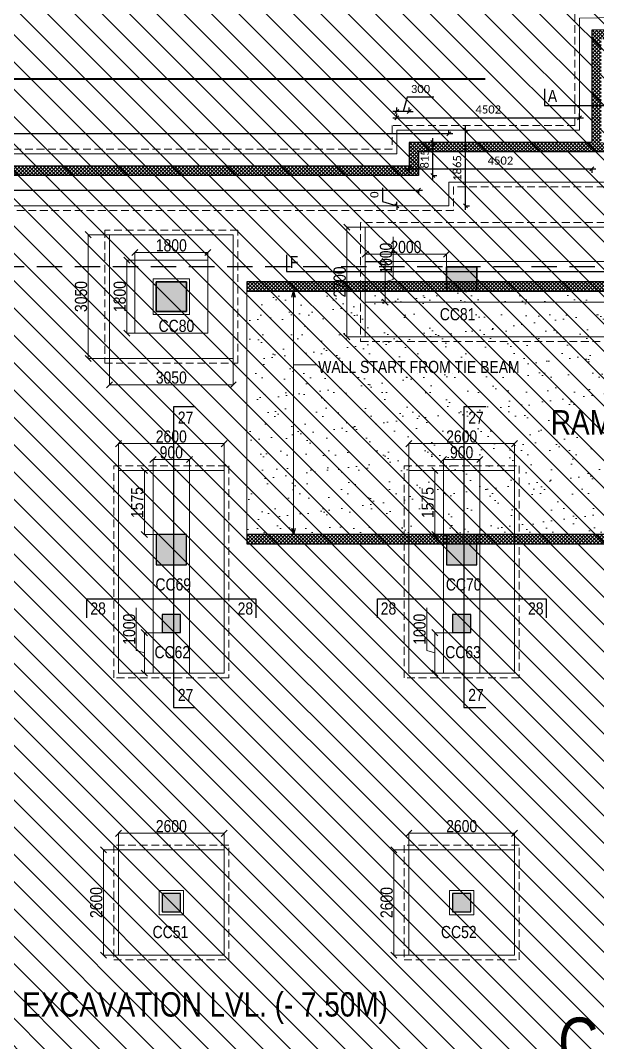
# Model space of a CAD drawing. Header units: millimetres. Extents: x 1112055 to 3390982, y -148532 to 766891.
# Drawn here: x 2776904 to 2791125, y 347639 to 372833 of the extents above; entities that cross this region are included whole.
import ezdxf

# ---------------------------------------------------------------- set-up
doc = ezdxf.new("R2010")
doc.units = ezdxf.units.MM
doc.header["$PDMODE"] = 35
doc.header["$PDSIZE"] = -25
doc.linetypes.add('DASHED2', pattern=[0.375, 0.25, -0.125])
doc.linetypes.add('Hidden', pattern=[9.525, 6.35, -3.175])
for name, color, linetype, lineweight in [('B COL. NO.', 3, 'Continuous', 20), ('B FINAL COLUMN', 1, 'Continuous', 30), ('B FOOTING', 49, 'Continuous', 20), ('B FOOTING DIM', 234, 'Continuous', 9), ('B HATCH', 250, 'Continuous', 0), ('B P.C.C', 251, 'Continuous', 0), ('EXCAVATION LINE', 236, 'Continuous', 30)]:
    doc.layers.add(name, color=color, linetype=linetype, lineweight=lineweight)
doc.layers.add('B Pedestal', color=7, linetype='Continuous', lineweight=9, true_color=0x5c8948)
doc.layers.add('B-COL HT', color=7, linetype='Continuous', lineweight=0, true_color=0x4e4f45)
doc.styles.add('ARIAL', font='arial.ttf')
doc.styles.add('Cali', font='calibri.ttf')
doc.styles.add('SWINC', font='swissc.ttf')
doc.dimstyles.new('1.100', dxfattribs={"dimtxt": 200, "dimasz": 100, "dimexe": 100, "dimexo": 100, "dimgap": 100, "dimtad": 1, "dimdec": 0, "dimzin": 0, "dimdsep": 46, "dimtxsty": 'Cali', "dimblk": 'OBLIQUE', "dimcen": 0, "dimdle": 100, "dimclrd": 256, "dimclre": 256, "dimclrt": 3, "dimadec": 0, "dimazin": 0, "dimtfac": 1, "dimtdec": 0, "dimtofl": 0, "dimtmove": 1, "dimatfit": 0, "dimfxl": 100, "dimfxlon": 1, "dimtolj": 1, "dimtzin": 0, "dimlwd": -1, "dimlwe": -1, "dimarcsym": 0})
doc.dimstyles.new('BHOOMI', dxfattribs={"dimtxt": 230, "dimasz": 150, "dimexe": 10, "dimexo": 0, "dimgap": 25, "dimtad": 1, "dimdec": 0, "dimzin": 0, "dimdsep": 46, "dimtxsty": 'SWINC', "dimblk": 'OBLIQUE', "dimcen": 0.09, "dimclrd": 250, "dimclre": 250, "dimclrt": 256, "dimaunit": 1, "dimadec": 3, "dimazin": 0, "dimtfac": 1, "dimtdec": 0, "dimtofl": 0, "dimtmove": 1, "dimatfit": 3, "dimfxl": 100, "dimtolj": 1, "dimtzin": 0, "dimlwd": 9, "dimlwe": 5, "dimarcsym": 0})
doc.dimstyles.new('DIM 1', dxfattribs={"dimscale": 0, "dimtxt": 230, "dimasz": 150, "dimexe": 0.18, "dimexo": 0.0625, "dimgap": 0.5, "dimtad": 1, "dimdec": 0, "dimzin": 0, "dimdsep": 46, "dimtxsty": 'ARIAL', "dimblk": 'OBLIQUE', "dimcen": 6, "dimse1": 1, "dimse2": 1, "dimclrd": 256, "dimclrt": 256, "dimadec": 0, "dimazin": 2, "dimtfac": 0.75, "dimtdec": 0, "dimtix": 1, "dimtofl": 0, "dimtmove": 1, "dimatfit": 3, "dimldrblk": 'OPEN30', "dimfxl": 0.18, "dimfrac": 1, "dimtolj": 1, "dimtzin": 0, "dimlwd": -1, "dimarcsym": 0})
pattern_1 = [(45, (931955.594, -149308.41), (-44.9012806, 44.9012806), []), (135, (931955.594, -149308.41), (-44.9012806, -44.9012806), [])]

# ---------------------------------------------------------------- blocks, each defined once
blk = doc.blocks.new('_Oblique')
at = {"color": 0, "linetype": 'ByBlock', "lineweight": -2}
blk.add_line((-0.5, -0.5), (0.5, 0.5), dxfattribs=at)
blk = doc.blocks.new('*D4205')
at = {"layer": 'B FOOTING DIM', "color": 250, "lineweight": 5, "ltscale": 0.5, "transparency": 16777216}
for p, q in [((2785402, 366887), (2785402, 367082)), ((2787402, 367072), (2785402, 367072)), ((2787402, 366762), (2787402, 367082))]:
    blk.add_line(p, q, dxfattribs=at)
at = {"layer": 'Defpoints', "color": 0, "transparency": 16777216}
for p in [(2785402, 367072), (2785402, 366887), (2787402, 366762)]:
    blk.add_point(p, dxfattribs=at)
at = {"layer": 'B FOOTING DIM', "color": 250, "lineweight": 5, "transparency": 16777216, "xscale": 150, "yscale": 150, "zscale": 150, "rotation": 180}
blk.add_blockref('_Oblique', (2785402, 367072), dxfattribs=at)
at = {"layer": 'B FOOTING DIM', "color": 250, "lineweight": 5, "transparency": 16777216, "xscale": 150, "yscale": 150, "zscale": 150}
blk.add_blockref('_Oblique', (2787402, 367072), dxfattribs=at)
at = {"layer": 'B FOOTING DIM', "transparency": 16777216, "insert": (2786402, 367247), "char_height": 300, "attachment_point": 5, "style": 'SWINC'}
blk.add_mtext('\\A1;2000', dxfattribs=at)
blk = doc.blocks.new('*D4206')
at = {"layer": 'B FOOTING DIM', "color": 250, "lineweight": 5, "ltscale": 0.5, "transparency": 16777216}
for p, q in [((2785402, 367737), (2784937, 367737)), ((2784947, 365037), (2784947, 367737)), ((2785402, 365037), (2784937, 365037))]:
    blk.add_line(p, q, dxfattribs=at)
at = {"layer": 'Defpoints', "color": 0, "transparency": 16777216}
for p in [(2784947, 367737), (2785402, 367737), (2785402, 365037)]:
    blk.add_point(p, dxfattribs=at)
at = {"layer": 'B FOOTING DIM', "color": 250, "lineweight": 5, "transparency": 16777216, "xscale": 150, "yscale": 150, "zscale": 150}
for p, rotation in [((2784947, 367737), 90), ((2784947, 365037), 270)]:
    blk.add_blockref('_Oblique', p, dxfattribs=dict(at, rotation=rotation))
at = {"layer": 'B FOOTING DIM', "transparency": 16777216, "insert": (2784772, 366387), "char_height": 300, "attachment_point": 5, "rotation": 90, "style": 'SWINC'}
blk.add_mtext('\\A1;2700', dxfattribs=at)
blk = doc.blocks.new('*D4207')
at = {"layer": 'B FOOTING DIM', "color": 250, "lineweight": 5, "ltscale": 0.5, "transparency": 16777216}
for p, q in [((2786088, 367497), (2786088, 366447)), ((2785402, 366887), (2785901, 366887)), ((2785891, 365887), (2785891, 366887)), ((2786088, 366447), (2785891, 366387)), ((2785402, 365887), (2785901, 365887))]:
    blk.add_line(p, q, dxfattribs=at)
at = {"layer": 'Defpoints', "color": 0, "transparency": 16777216}
for p in [(2785402, 366887), (2785891, 366887), (2785402, 365887)]:
    blk.add_point(p, dxfattribs=at)
at = {"layer": 'B FOOTING DIM', "color": 250, "lineweight": 5, "transparency": 16777216, "xscale": 150, "yscale": 150, "zscale": 150}
for p, rotation in [((2785891, 366887), 90), ((2785891, 365887), 270)]:
    blk.add_blockref('_Oblique', p, dxfattribs=dict(at, rotation=rotation))
at = {"layer": 'B FOOTING DIM', "transparency": 16777216, "insert": (2785913, 366972), "char_height": 300, "attachment_point": 5, "rotation": 90, "style": 'SWINC'}
blk.add_mtext('\\A1;1000', dxfattribs=at)
blk = doc.blocks.new('*D4587')
at = {"layer": 'B FOOTING DIM', "color": 250, "lineweight": 5, "ltscale": 0.5, "transparency": 16777216}
for p, q in [((2779096, 367552), (2778563, 367552)), ((2778573, 367552), (2778573, 364502)), ((2779096, 364502), (2778563, 364502))]:
    blk.add_line(p, q, dxfattribs=at)
at = {"layer": 'Defpoints', "color": 0, "transparency": 16777216}
for p in [(2779096, 367552), (2778573, 364502), (2779096, 364502)]:
    blk.add_point(p, dxfattribs=at)
at = {"layer": 'B FOOTING DIM', "color": 250, "lineweight": 5, "transparency": 16777216, "xscale": 150, "yscale": 150, "zscale": 150}
for p, rotation in [((2778573, 367552), 90), ((2778573, 364502), 270)]:
    blk.add_blockref('_Oblique', p, dxfattribs=dict(at, rotation=rotation))
at = {"layer": 'B FOOTING DIM', "transparency": 16777216, "insert": (2778398, 366027), "char_height": 300, "attachment_point": 5, "rotation": 90, "style": 'SWINC'}
blk.add_mtext('\\A1;3050', dxfattribs=at)
blk = doc.blocks.new('*D4588')
at = {"layer": 'B FOOTING DIM', "color": 250, "lineweight": 5, "ltscale": 0.5, "transparency": 16777216}
for p, q in [((2779096, 364502), (2779096, 363843)), ((2782146, 364502), (2782146, 363843)), ((2779096, 363853), (2782146, 363853))]:
    blk.add_line(p, q, dxfattribs=at)
at = {"layer": 'Defpoints', "color": 0, "transparency": 16777216}
for p in [(2779096, 364502), (2782146, 364502), (2782146, 363853)]:
    blk.add_point(p, dxfattribs=at)
at = {"layer": 'B FOOTING DIM', "color": 250, "lineweight": 5, "transparency": 16777216, "xscale": 150, "yscale": 150, "zscale": 150, "rotation": 180}
blk.add_blockref('_Oblique', (2779096, 363853), dxfattribs=at)
at = {"layer": 'B FOOTING DIM', "color": 250, "lineweight": 5, "transparency": 16777216, "xscale": 150, "yscale": 150, "zscale": 150}
blk.add_blockref('_Oblique', (2782146, 363853), dxfattribs=at)
at = {"layer": 'B FOOTING DIM', "transparency": 16777216, "insert": (2780621, 364028), "char_height": 300, "attachment_point": 5, "style": 'SWINC'}
blk.add_mtext('\\A1;3050', dxfattribs=at)
blk = doc.blocks.new('*D4589')
at = {"layer": 'B FOOTING DIM', "color": 250, "lineweight": 5, "ltscale": 0.5, "transparency": 16777216}
for p, q in [((2779721, 366927), (2779721, 367122)), ((2779721, 367112), (2781521, 367112)), ((2781521, 366927), (2781521, 367122))]:
    blk.add_line(p, q, dxfattribs=at)
at = {"layer": 'Defpoints', "color": 0, "transparency": 16777216}
for p in [(2781521, 367112), (2779721, 366927), (2781521, 366927)]:
    blk.add_point(p, dxfattribs=at)
at = {"layer": 'B FOOTING DIM', "color": 250, "lineweight": 5, "transparency": 16777216, "xscale": 150, "yscale": 150, "zscale": 150, "rotation": 180}
blk.add_blockref('_Oblique', (2779721, 367112), dxfattribs=at)
at = {"layer": 'B FOOTING DIM', "color": 250, "lineweight": 5, "transparency": 16777216, "xscale": 150, "yscale": 150, "zscale": 150}
blk.add_blockref('_Oblique', (2781521, 367112), dxfattribs=at)
at = {"layer": 'B FOOTING DIM', "transparency": 16777216, "insert": (2780621, 367287), "char_height": 300, "attachment_point": 5, "style": 'SWINC'}
blk.add_mtext('\\A1;1800', dxfattribs=at)
blk = doc.blocks.new('*D4590')
at = {"layer": 'B FOOTING DIM', "color": 250, "lineweight": 5, "ltscale": 0.5, "transparency": 16777216}
for p, q in [((2779721, 366927), (2779517, 366927)), ((2779527, 366927), (2779527, 365127)), ((2779721, 365127), (2779517, 365127))]:
    blk.add_line(p, q, dxfattribs=at)
at = {"layer": 'Defpoints', "color": 0, "transparency": 16777216}
for p in [(2779721, 366927), (2779527, 365127), (2779721, 365127)]:
    blk.add_point(p, dxfattribs=at)
at = {"layer": 'B FOOTING DIM', "color": 250, "lineweight": 5, "transparency": 16777216, "xscale": 150, "yscale": 150, "zscale": 150}
for p, rotation in [((2779527, 366927), 90), ((2779527, 365127), 270)]:
    blk.add_blockref('_Oblique', p, dxfattribs=dict(at, rotation=rotation))
at = {"layer": 'B FOOTING DIM', "transparency": 16777216, "insert": (2779352, 366027), "char_height": 300, "attachment_point": 5, "rotation": 90, "style": 'SWINC'}
blk.add_mtext('\\A1;1800', dxfattribs=at)
blk = doc.blocks.new('*D4635')
at = {"layer": 'B FOOTING DIM', "color": 250, "lineweight": 5, "ltscale": 0.5, "transparency": 16777216}
for p, q in [((2780246, 361737), (2779947, 361737)), ((2779957, 360162), (2779957, 361737)), ((2780246, 360162), (2779947, 360162))]:
    blk.add_line(p, q, dxfattribs=at)
at = {"layer": 'Defpoints', "color": 0, "transparency": 16777216}
for p in [(2779957, 361737), (2780246, 361737), (2780246, 360162)]:
    blk.add_point(p, dxfattribs=at)
at = {"layer": 'B FOOTING DIM', "color": 250, "lineweight": 5, "transparency": 16777216, "xscale": 150, "yscale": 150, "zscale": 150}
for p, rotation in [((2779957, 361737), 90), ((2779957, 360162), 270)]:
    blk.add_blockref('_Oblique', p, dxfattribs=dict(at, rotation=rotation))
at = {"layer": 'B FOOTING DIM', "transparency": 16777216, "insert": (2779782, 360950), "char_height": 300, "attachment_point": 5, "rotation": 90, "style": 'SWINC'}
blk.add_mtext('\\A1;1575', dxfattribs=at)
blk = doc.blocks.new('*D4636')
at = {"layer": 'B FOOTING DIM', "color": 250, "lineweight": 5, "ltscale": 0.5, "transparency": 16777216}
for p, q in [((2779759, 358352), (2779759, 357302)), ((2780471, 357742), (2779947, 357742)), ((2779957, 357742), (2779957, 356742)), ((2779759, 357302), (2779957, 357242)), ((2780471, 356742), (2779947, 356742))]:
    blk.add_line(p, q, dxfattribs=at)
at = {"layer": 'Defpoints', "color": 0, "transparency": 16777216}
for p in [(2780471, 357742), (2779957, 356742), (2780471, 356742)]:
    blk.add_point(p, dxfattribs=at)
at = {"layer": 'B FOOTING DIM', "color": 250, "lineweight": 5, "transparency": 16777216, "xscale": 150, "yscale": 150, "zscale": 150}
for p, rotation in [((2779957, 357742), 90), ((2779957, 356742), 270)]:
    blk.add_blockref('_Oblique', p, dxfattribs=dict(at, rotation=rotation))
at = {"layer": 'B FOOTING DIM', "transparency": 16777216, "insert": (2779584, 357827), "char_height": 300, "attachment_point": 5, "rotation": 90, "style": 'SWINC'}
blk.add_mtext('\\A1;1000', dxfattribs=at)
blk = doc.blocks.new('*D4637')
at = {"layer": 'B FOOTING DIM', "color": 250, "lineweight": 5, "ltscale": 0.5, "transparency": 16777216}
for p, q in [((2780171, 361737), (2780171, 362020)), ((2780171, 362010), (2781071, 362010)), ((2781071, 361737), (2781071, 362020))]:
    blk.add_line(p, q, dxfattribs=at)
at = {"layer": 'Defpoints', "color": 0, "transparency": 16777216}
for p in [(2781071, 362010), (2780171, 361737), (2781071, 361737)]:
    blk.add_point(p, dxfattribs=at)
at = {"layer": 'B FOOTING DIM', "color": 250, "lineweight": 5, "transparency": 16777216, "xscale": 150, "yscale": 150, "zscale": 150, "rotation": 180}
blk.add_blockref('_Oblique', (2780171, 362010), dxfattribs=at)
at = {"layer": 'B FOOTING DIM', "color": 250, "lineweight": 5, "transparency": 16777216, "xscale": 150, "yscale": 150, "zscale": 150}
blk.add_blockref('_Oblique', (2781071, 362010), dxfattribs=at)
at = {"layer": 'B FOOTING DIM', "transparency": 16777216, "insert": (2780621, 362185), "char_height": 300, "attachment_point": 5, "style": 'SWINC'}
blk.add_mtext('\\A1;900', dxfattribs=at)
blk = doc.blocks.new('*D4638')
at = {"layer": 'B FOOTING DIM', "color": 250, "lineweight": 5, "ltscale": 0.5, "transparency": 16777216}
for p, q in [((2779321, 361737), (2779321, 362411)), ((2779321, 362401), (2781921, 362401)), ((2781921, 361737), (2781921, 362411))]:
    blk.add_line(p, q, dxfattribs=at)
at = {"layer": 'Defpoints', "color": 0, "transparency": 16777216}
for p in [(2781921, 362401), (2779321, 361737), (2781921, 361737)]:
    blk.add_point(p, dxfattribs=at)
at = {"layer": 'B FOOTING DIM', "color": 250, "lineweight": 5, "transparency": 16777216, "xscale": 150, "yscale": 150, "zscale": 150, "rotation": 180}
blk.add_blockref('_Oblique', (2779321, 362401), dxfattribs=at)
at = {"layer": 'B FOOTING DIM', "color": 250, "lineweight": 5, "transparency": 16777216, "xscale": 150, "yscale": 150, "zscale": 150}
blk.add_blockref('_Oblique', (2781921, 362401), dxfattribs=at)
at = {"layer": 'B FOOTING DIM', "transparency": 16777216, "insert": (2780621, 362576), "char_height": 300, "attachment_point": 5, "style": 'SWINC'}
blk.add_mtext('\\A1;2600', dxfattribs=at)
blk = doc.blocks.new('*D4639')
at = {"layer": 'B FOOTING DIM', "color": 250, "lineweight": 5, "ltscale": 0.5, "transparency": 16777216}
for p, q in [((2787327, 361737), (2787104, 361737)), ((2787114, 360162), (2787114, 361737)), ((2787402, 360162), (2787104, 360162))]:
    blk.add_line(p, q, dxfattribs=at)
at = {"layer": 'Defpoints', "color": 0, "transparency": 16777216}
for p in [(2787114, 361737), (2787327, 361737), (2787402, 360162)]:
    blk.add_point(p, dxfattribs=at)
at = {"layer": 'B FOOTING DIM', "color": 250, "lineweight": 5, "transparency": 16777216, "xscale": 150, "yscale": 150, "zscale": 150}
for p, rotation in [((2787114, 361737), 90), ((2787114, 360162), 270)]:
    blk.add_blockref('_Oblique', p, dxfattribs=dict(at, rotation=rotation))
at = {"layer": 'B FOOTING DIM', "transparency": 16777216, "insert": (2786939, 360950), "char_height": 300, "attachment_point": 5, "rotation": 90, "style": 'SWINC'}
blk.add_mtext('\\A1;1575', dxfattribs=at)
blk = doc.blocks.new('*D4640')
at = {"layer": 'B FOOTING DIM', "color": 250, "lineweight": 5, "ltscale": 0.5, "transparency": 16777216}
for p, q in [((2786916, 358352), (2786916, 357302)), ((2787627, 357742), (2787104, 357742)), ((2787114, 357742), (2787114, 356742)), ((2786916, 357302), (2787114, 357242)), ((2787327, 356742), (2787104, 356742))]:
    blk.add_line(p, q, dxfattribs=at)
at = {"layer": 'Defpoints', "color": 0, "transparency": 16777216}
for p in [(2787627, 357742), (2787114, 356742), (2787327, 356742)]:
    blk.add_point(p, dxfattribs=at)
at = {"layer": 'B FOOTING DIM', "color": 250, "lineweight": 5, "transparency": 16777216, "xscale": 150, "yscale": 150, "zscale": 150}
for p, rotation in [((2787114, 357742), 90), ((2787114, 356742), 270)]:
    blk.add_blockref('_Oblique', p, dxfattribs=dict(at, rotation=rotation))
at = {"layer": 'B FOOTING DIM', "transparency": 16777216, "insert": (2786741, 357827), "char_height": 300, "attachment_point": 5, "rotation": 90, "style": 'SWINC'}
blk.add_mtext('\\A1;1000', dxfattribs=at)
blk = doc.blocks.new('*D4641')
at = {"layer": 'B FOOTING DIM', "color": 250, "lineweight": 5, "ltscale": 0.5, "transparency": 16777216}
for p, q in [((2787327, 361737), (2787327, 362020)), ((2787327, 362010), (2788227, 362010)), ((2788227, 361737), (2788227, 362020))]:
    blk.add_line(p, q, dxfattribs=at)
at = {"layer": 'Defpoints', "color": 0, "transparency": 16777216}
for p in [(2788227, 362010), (2787327, 361737), (2788227, 361737)]:
    blk.add_point(p, dxfattribs=at)
at = {"layer": 'B FOOTING DIM', "color": 250, "lineweight": 5, "transparency": 16777216, "xscale": 150, "yscale": 150, "zscale": 150, "rotation": 180}
blk.add_blockref('_Oblique', (2787327, 362010), dxfattribs=at)
at = {"layer": 'B FOOTING DIM', "color": 250, "lineweight": 5, "transparency": 16777216, "xscale": 150, "yscale": 150, "zscale": 150}
blk.add_blockref('_Oblique', (2788227, 362010), dxfattribs=at)
at = {"layer": 'B FOOTING DIM', "transparency": 16777216, "insert": (2787777, 362185), "char_height": 300, "attachment_point": 5, "style": 'SWINC'}
blk.add_mtext('\\A1;900', dxfattribs=at)
blk = doc.blocks.new('*D4642')
at = {"layer": 'B FOOTING DIM', "color": 250, "lineweight": 5, "ltscale": 0.5, "transparency": 16777216}
for p, q in [((2786477, 361737), (2786477, 362411)), ((2786477, 362401), (2789077, 362401)), ((2789077, 361737), (2789077, 362411))]:
    blk.add_line(p, q, dxfattribs=at)
at = {"layer": 'Defpoints', "color": 0, "transparency": 16777216}
for p in [(2789077, 362401), (2786477, 361737), (2789077, 361737)]:
    blk.add_point(p, dxfattribs=at)
at = {"layer": 'B FOOTING DIM', "color": 250, "lineweight": 5, "transparency": 16777216, "xscale": 150, "yscale": 150, "zscale": 150, "rotation": 180}
blk.add_blockref('_Oblique', (2786477, 362401), dxfattribs=at)
at = {"layer": 'B FOOTING DIM', "color": 250, "lineweight": 5, "transparency": 16777216, "xscale": 150, "yscale": 150, "zscale": 150}
blk.add_blockref('_Oblique', (2789077, 362401), dxfattribs=at)
at = {"layer": 'B FOOTING DIM', "transparency": 16777216, "insert": (2787777, 362576), "char_height": 300, "attachment_point": 5, "style": 'SWINC'}
blk.add_mtext('\\A1;2600', dxfattribs=at)
blk = doc.blocks.new('*D4665')
at = {"layer": 'B FOOTING DIM', "color": 250, "lineweight": 5, "ltscale": 0.5, "transparency": 16777216}
for p, q in [((2779321, 352390), (2779321, 352806)), ((2779321, 352796), (2781921, 352796)), ((2781921, 352390), (2781921, 352806))]:
    blk.add_line(p, q, dxfattribs=at)
at = {"layer": 'Defpoints', "color": 0, "transparency": 16777216}
for p in [(2781921, 352796), (2779321, 352390), (2781921, 352390)]:
    blk.add_point(p, dxfattribs=at)
at = {"layer": 'B FOOTING DIM', "color": 250, "lineweight": 5, "transparency": 16777216, "xscale": 150, "yscale": 150, "zscale": 150, "rotation": 180}
blk.add_blockref('_Oblique', (2779321, 352796), dxfattribs=at)
at = {"layer": 'B FOOTING DIM', "color": 250, "lineweight": 5, "transparency": 16777216, "xscale": 150, "yscale": 150, "zscale": 150}
blk.add_blockref('_Oblique', (2781921, 352796), dxfattribs=at)
at = {"layer": 'B FOOTING DIM', "transparency": 16777216, "insert": (2780621, 352971), "char_height": 300, "attachment_point": 5, "style": 'SWINC'}
blk.add_mtext('\\A1;2600', dxfattribs=at)
blk = doc.blocks.new('*D4666')
at = {"layer": 'B FOOTING DIM', "color": 250, "lineweight": 5, "ltscale": 0.5, "transparency": 16777216}
for p, q in [((2779321, 352390), (2778938, 352390)), ((2778948, 352390), (2778948, 349790)), ((2779321, 349790), (2778938, 349790))]:
    blk.add_line(p, q, dxfattribs=at)
at = {"layer": 'Defpoints', "color": 0, "transparency": 16777216}
for p in [(2779321, 352390), (2778948, 349790), (2779321, 349790)]:
    blk.add_point(p, dxfattribs=at)
at = {"layer": 'B FOOTING DIM', "color": 250, "lineweight": 5, "transparency": 16777216, "xscale": 150, "yscale": 150, "zscale": 150}
for p, rotation in [((2778948, 352390), 90), ((2778948, 349790), 270)]:
    blk.add_blockref('_Oblique', p, dxfattribs=dict(at, rotation=rotation))
at = {"layer": 'B FOOTING DIM', "transparency": 16777216, "insert": (2778773, 351090), "char_height": 300, "attachment_point": 5, "rotation": 90, "style": 'SWINC'}
blk.add_mtext('\\A1;2600', dxfattribs=at)
blk = doc.blocks.new('*D4667')
at = {"layer": 'B FOOTING DIM', "color": 250, "lineweight": 5, "ltscale": 0.5, "transparency": 16777216}
for p, q in [((2786477, 352390), (2786477, 352806)), ((2786477, 352796), (2789077, 352796)), ((2789077, 352390), (2789077, 352806))]:
    blk.add_line(p, q, dxfattribs=at)
at = {"layer": 'Defpoints', "color": 0, "transparency": 16777216}
for p in [(2789077, 352796), (2786477, 352390), (2789077, 352390)]:
    blk.add_point(p, dxfattribs=at)
at = {"layer": 'B FOOTING DIM', "color": 250, "lineweight": 5, "transparency": 16777216, "xscale": 150, "yscale": 150, "zscale": 150, "rotation": 180}
blk.add_blockref('_Oblique', (2786477, 352796), dxfattribs=at)
at = {"layer": 'B FOOTING DIM', "color": 250, "lineweight": 5, "transparency": 16777216, "xscale": 150, "yscale": 150, "zscale": 150}
blk.add_blockref('_Oblique', (2789077, 352796), dxfattribs=at)
at = {"layer": 'B FOOTING DIM', "transparency": 16777216, "insert": (2787777, 352971), "char_height": 300, "attachment_point": 5, "style": 'SWINC'}
blk.add_mtext('\\A1;2600', dxfattribs=at)
blk = doc.blocks.new('*D4668')
at = {"layer": 'B FOOTING DIM', "color": 250, "lineweight": 5, "ltscale": 0.5, "transparency": 16777216}
for p, q in [((2786477, 352390), (2786094, 352390)), ((2786104, 352390), (2786104, 349790)), ((2786477, 349790), (2786094, 349790))]:
    blk.add_line(p, q, dxfattribs=at)
at = {"layer": 'Defpoints', "color": 0, "transparency": 16777216}
for p in [(2786477, 352390), (2786104, 349790), (2786477, 349790)]:
    blk.add_point(p, dxfattribs=at)
at = {"layer": 'B FOOTING DIM', "color": 250, "lineweight": 5, "transparency": 16777216, "xscale": 150, "yscale": 150, "zscale": 150}
for p, rotation in [((2786104, 352390), 90), ((2786104, 349790), 270)]:
    blk.add_blockref('_Oblique', p, dxfattribs=dict(at, rotation=rotation))
at = {"layer": 'B FOOTING DIM', "transparency": 16777216, "insert": (2785929, 351090), "char_height": 300, "attachment_point": 5, "rotation": 90, "style": 'SWINC'}
blk.add_mtext('\\A1;2600', dxfattribs=at)
blk = doc.blocks.new('_Open30')
at = {"color": 0, "linetype": 'ByBlock', "lineweight": -2}
for p, q in [((-1, 0.27), (0, 0)), ((0, 0), (-1, -0.27)), ((0, 0), (-1, 0))]:
    blk.add_line(p, q, dxfattribs=at)
blk = doc.blocks.new('*D6821')
at = {"transparency": 16777216}
for p, q in [((2753657, 368651), (2786811, 368651)), ((2753757, 368651), (2753757, 368551)), ((2786711, 368651), (2786711, 368551))]:
    blk.add_line(p, q, dxfattribs=at)
at = {"layer": 'Defpoints', "color": 0, "lineweight": 40, "transparency": 16777216}
for p in [(2753757, 369243), (2786711, 369013), (2786711, 368651)]:
    blk.add_point(p, dxfattribs=at)
at = {"transparency": 16777216, "xscale": 100, "yscale": 100, "zscale": 100, "rotation": 180}
blk.add_blockref('_Oblique', (2753757, 368651), dxfattribs=at)
at = {"transparency": 16777216, "xscale": 100, "yscale": 100, "zscale": 100}
blk.add_blockref('_Oblique', (2786711, 368651), dxfattribs=at)
at = {"color": 3, "lineweight": 40, "transparency": 16777216, "insert": (2770234, 368853), "char_height": 200, "attachment_point": 5, "style": 'Cali'}
blk.add_mtext('\\A1;32954', dxfattribs=at)
blk = doc.blocks.new('*D6822')
at = {"transparency": 16777216}
for p, q in [((2787067, 368913), (2787067, 369928)), ((2787067, 369828), (2787167, 369828)), ((2787067, 369013), (2787167, 369013))]:
    blk.add_line(p, q, dxfattribs=at)
at = {"layer": 'Defpoints', "color": 0, "lineweight": 40, "transparency": 16777216}
for p in [(2786481, 369828), (2787067, 369828), (2786711, 369013)]:
    blk.add_point(p, dxfattribs=at)
at = {"transparency": 16777216, "xscale": 100, "yscale": 100, "zscale": 100}
for p, rotation in [((2787067, 369828), 90), ((2787067, 369013), 270)]:
    blk.add_blockref('_Oblique', p, dxfattribs=dict(at, rotation=rotation))
at = {"color": 3, "lineweight": 40, "transparency": 16777216, "insert": (2786865, 369421), "char_height": 200, "attachment_point": 5, "rotation": 90, "style": 'Cali'}
blk.add_mtext('\\A1;815', dxfattribs=at)
blk = doc.blocks.new('*D6823')
at = {"transparency": 16777216}
for p, q in [((2786381, 369176), (2791083, 369176)), ((2786481, 369176), (2786481, 369076)), ((2790983, 369176), (2790983, 369076))]:
    blk.add_line(p, q, dxfattribs=at)
at = {"layer": 'Defpoints', "color": 0, "lineweight": 40, "transparency": 16777216}
for p in [(2786481, 369828), (2790983, 369828), (2790983, 369176)]:
    blk.add_point(p, dxfattribs=at)
at = {"transparency": 16777216, "xscale": 100, "yscale": 100, "zscale": 100, "rotation": 180}
blk.add_blockref('_Oblique', (2786481, 369176), dxfattribs=at)
at = {"transparency": 16777216, "xscale": 100, "yscale": 100, "zscale": 100}
blk.add_blockref('_Oblique', (2790983, 369176), dxfattribs=at)
at = {"color": 3, "lineweight": 40, "transparency": 16777216, "insert": (2788732, 369378), "char_height": 200, "attachment_point": 5, "style": 'Cali'}
blk.add_mtext('\\A1;4502', dxfattribs=at)
blk = doc.blocks.new('*D6824')
at = {"transparency": 16777216}
for p, q in [((2753457, 370038), (2753457, 370138)), ((2787461, 370038), (2787461, 370138)), ((2787561, 370038), (2753357, 370038))]:
    blk.add_line(p, q, dxfattribs=at)
at = {"layer": 'Defpoints', "color": 0, "lineweight": 40, "transparency": 16777216}
for p in [(2753457, 370038), (2753457, 369543), (2787461, 368263)]:
    blk.add_point(p, dxfattribs=at)
at = {"transparency": 16777216, "xscale": 100, "yscale": 100, "zscale": 100, "rotation": 180}
blk.add_blockref('_Oblique', (2753457, 370038), dxfattribs=at)
at = {"transparency": 16777216, "xscale": 100, "yscale": 100, "zscale": 100}
blk.add_blockref('_Oblique', (2787461, 370038), dxfattribs=at)
at = {"color": 3, "lineweight": 40, "transparency": 16777216, "insert": (2770459, 370240), "char_height": 200, "attachment_point": 5, "style": 'Cali'}
blk.add_mtext('\\A1;34004', dxfattribs=at)
blk = doc.blocks.new('*D6825')
at = {"transparency": 16777216}
for p, q in [((2785829, 368706), (2785829, 368369)), ((2785829, 368369), (2786181, 368263)), ((2786181, 368263), (2786181, 368363)), ((2786181, 368263), (2786081, 368263)), ((2786181, 368263), (2786081, 368263)), ((2786181, 368263), (2786181, 368263)), ((2786181, 368263), (2786181, 368163))]:
    blk.add_line(p, q, dxfattribs=at)
at = {"layer": 'Defpoints', "color": 0, "lineweight": 40, "transparency": 16777216}
for p in [(2786181, 368263), (2787461, 368263), (2787461, 368263)]:
    blk.add_point(p, dxfattribs=at)
at = {"transparency": 16777216, "xscale": 100, "yscale": 100, "zscale": 100}
for rotation in [90, 270]:
    blk.add_blockref('_Oblique', (2786181, 368263), dxfattribs=dict(at, rotation=rotation))
at = {"color": 3, "lineweight": 40, "transparency": 16777216, "insert": (2785626, 368538), "char_height": 200, "attachment_point": 5, "rotation": 90, "style": 'Cali'}
blk.add_mtext('\\A1;0', dxfattribs=at)
blk = doc.blocks.new('*D6826')
at = {"transparency": 16777216}
for p, q in [((2787869, 368163), (2787869, 370228)), ((2787869, 370128), (2787969, 370128)), ((2787869, 368263), (2787969, 368263))]:
    blk.add_line(p, q, dxfattribs=at)
at = {"layer": 'Defpoints', "color": 0, "lineweight": 40, "transparency": 16777216}
for p in [(2787461, 370128), (2787869, 370128), (2787461, 368263)]:
    blk.add_point(p, dxfattribs=at)
at = {"transparency": 16777216, "xscale": 100, "yscale": 100, "zscale": 100}
for p, rotation in [((2787869, 370128), 90), ((2787869, 368263), 270)]:
    blk.add_blockref('_Oblique', p, dxfattribs=dict(at, rotation=rotation))
at = {"color": 3, "lineweight": 40, "transparency": 16777216, "insert": (2787667, 369196), "char_height": 200, "attachment_point": 5, "rotation": 90, "style": 'Cali'}
blk.add_mtext('\\A1;1865', dxfattribs=at)
blk = doc.blocks.new('*D6827')
at = {"transparency": 16777216}
for p, q in [((2786437, 370941), (2786331, 370588)), ((2787089, 370941), (2786437, 370941)), ((2786181, 370588), (2786181, 370688)), ((2786481, 370588), (2786481, 370688)), ((2786181, 370588), (2786081, 370588)), ((2786481, 370588), (2786181, 370588)), ((2786481, 370588), (2786581, 370588))]:
    blk.add_line(p, q, dxfattribs=at)
at = {"layer": 'Defpoints', "color": 0, "lineweight": 40, "transparency": 16777216}
for p in [(2786181, 370588), (2786181, 369828), (2786481, 369828)]:
    blk.add_point(p, dxfattribs=at)
at = {"transparency": 16777216, "xscale": 100, "yscale": 100, "zscale": 100}
blk.add_blockref('_Oblique', (2786181, 370588), dxfattribs=at)
at = {"transparency": 16777216, "xscale": 100, "yscale": 100, "zscale": 100, "rotation": 180}
blk.add_blockref('_Oblique', (2786481, 370588), dxfattribs=at)
at = {"color": 3, "lineweight": 40, "transparency": 16777216, "insert": (2786763, 371143), "char_height": 200, "attachment_point": 5, "style": 'Cali'}
blk.add_mtext('\\A1;300', dxfattribs=at)
blk = doc.blocks.new('*D6828')
at = {"transparency": 16777216}
for p, q in [((2786081, 370436), (2790783, 370436)), ((2786181, 370436), (2786181, 370536)), ((2790683, 370436), (2790683, 370536))]:
    blk.add_line(p, q, dxfattribs=at)
at = {"layer": 'Defpoints', "color": 0, "lineweight": 40, "transparency": 16777216}
for p in [(2790683, 370436), (2786181, 370128), (2790683, 370128)]:
    blk.add_point(p, dxfattribs=at)
at = {"transparency": 16777216, "xscale": 100, "yscale": 100, "zscale": 100, "rotation": 180}
blk.add_blockref('_Oblique', (2786181, 370436), dxfattribs=at)
at = {"transparency": 16777216, "xscale": 100, "yscale": 100, "zscale": 100}
blk.add_blockref('_Oblique', (2790683, 370436), dxfattribs=at)
at = {"color": 3, "lineweight": 40, "transparency": 16777216, "insert": (2788432, 370638), "char_height": 200, "attachment_point": 5, "style": 'Cali'}
blk.add_mtext('\\A1;4502', dxfattribs=at)

msp = doc.modelspace()

# ---------------------------------------------------------------- hatches: boundary and pattern name
at = {"layer": 'B HATCH', "lineweight": 0}
h = msp.add_hatch(dxfattribs=at)
h.set_pattern_fill('ANSI37', color=250, scale=20, style=0)
h.set_pattern_definition([(45, (1040446.71, -149308.41), (-44.9012806, 44.9012806), []), (135, (1040446.71, -149308.41), (-44.9012806, -44.9012806), [])])
h.paths.add_polyline_path([(2817077.2, 369281.5), (2817077.2, 372824.4), (2809902.2, 372698.5), (2809902.2, 369281.7)], flags=16)
h.paths.add_polyline_path([(2791213.2, 369828.2), (2796162.2, 369828.2), (2796162.2, 372457.1), (2791213.2, 372370.2)], flags=16)
h.paths.add_polyline_path([(2798052.2, 372490.5), (2798502.2, 372498.4), (2798502.2, 369281.2), (2798052.2, 369281.2)], flags=16)
h.paths.add_polyline_path([(2753987.2, 369013), (2753987.2, 260347.4), (2804447.2, 260347.4), (2804447.2, 300147.4), (2817077.2, 300147.4), (2817077.2, 369051.5), (2798038.8, 369052), (2798038.8, 366392.4), (2797822.2, 366392.4), (2797822.2, 372486.5), (2796392.2, 372461.4), (2796392.2, 366392.4), (2796162.2, 366392.4), (2796162.2, 369598.2), (2786711.2, 369598.2), (2786711.2, 369013)], flags=16)
h.paths.add_polyline_path([(2809676.9, 372694.5), (2809676.9, 369281.7), (2802247.2, 369281.9), (2802247.2, 372564.1)], flags=16)
h.paths.add_polyline_path([(2798732.2, 369282), (2798732.2, 372502.4), (2802017.2, 372560.1), (2802017.2, 369281.9)], flags=16)
h.paths.add_polyline_path([(2786481.2, 369243), (2753757.2, 369243), (2753757.2, 260117.4), (2804677.2, 260117.4), (2804677.2, 299917.4), (2817307.2, 299917.4), (2817307.2, 373058.5), (2790983.2, 372596.5), (2790983.2, 369828.2), (2786481.2, 369828.2)])
at = {"layer": 'B HATCH'}
h = msp.add_hatch(dxfattribs=at)
h.set_pattern_fill('ANSI37', color=250, scale=20, style=0)
h.set_pattern_definition(pattern_1)
h.paths.add_polyline_path([(2782482.2, 366162.4), (2794633.9, 366162.4), (2794633.9, 366392.4), (2782482.2, 366392.4)])
h = msp.add_hatch(dxfattribs=at)
h.set_pattern_fill('ANSI37', color=250, scale=20, style=0)
h.set_pattern_definition(pattern_1)
h.paths.add_polyline_path([(2782482.2, 359932.4), (2794558.9, 359932.4), (2794558.9, 360162.4), (2782482.2, 360162.4)])
at = {"layer": 'B-COL HT', "lineweight": 0}
h = msp.add_hatch(color=250, dxfattribs=at)
h.dxf.hatch_style = 1
h.paths.add_polyline_path([(2787402.2, 366162.4), (2788152.2, 366162.4), (2788152.2, 366762.4), (2787402.2, 366762.4)])
h = msp.add_hatch(color=250, dxfattribs=at)
h.dxf.hatch_style = 1
h.paths.add_polyline_path([(2780245.6, 365662.4), (2780995.6, 365662.4), (2780995.6, 366392.4), (2780245.6, 366392.4)])
h = msp.add_hatch(color=250, dxfattribs=at)
h.dxf.hatch_style = 1
h.paths.add_polyline_path([(2780245.6, 359412.4), (2780995.6, 359412.4), (2780995.6, 360162.4), (2780245.6, 360162.4)])
h = msp.add_hatch(color=250, dxfattribs=at)
h.dxf.hatch_style = 1
h.paths.add_polyline_path([(2787402.2, 359412.4), (2788152.2, 359412.4), (2788152.2, 360162.4), (2787402.2, 360162.4)])
h = msp.add_hatch(color=250, dxfattribs=at)
h.dxf.hatch_style = 1
h.paths.add_polyline_path([(2780395.6, 357742.4), (2780845.6, 357742.4), (2780845.6, 358192.4), (2780395.6, 358192.4)])
h = msp.add_hatch(color=250, dxfattribs=at)
h.dxf.hatch_style = 1
h.paths.add_polyline_path([(2780395.6, 357742.4), (2780845.6, 357742.4), (2780845.6, 358192.4), (2780395.6, 358192.4)])
h = msp.add_hatch(color=250, dxfattribs=at)
h.dxf.hatch_style = 1
h.paths.add_polyline_path([(2787552.2, 357742.4), (2788002.2, 357742.4), (2788002.2, 358192.4), (2787552.2, 358192.4)])
h = msp.add_hatch(color=250, dxfattribs=at)
h.dxf.hatch_style = 1
h.paths.add_polyline_path([(2787552.2, 357742.4), (2788002.2, 357742.4), (2788002.2, 358192.4), (2787552.2, 358192.4)])
h = msp.add_hatch(color=250, dxfattribs=at)
h.dxf.hatch_style = 1
h.paths.add_polyline_path([(2780395.6, 350864.9), (2780845.6, 350864.9), (2780845.6, 351314.9), (2780395.6, 351314.9)])
h = msp.add_hatch(color=250, dxfattribs=at)
h.dxf.hatch_style = 1
h.paths.add_polyline_path([(2787552.2, 350864.9), (2788002.2, 350864.9), (2788002.2, 351314.9), (2787552.2, 351314.9)])
h = msp.add_hatch(color=250, dxfattribs=at)
h.dxf.hatch_style = 1
h.paths.add_polyline_path([(2787552.2, 350864.9), (2788002.2, 350864.9), (2788002.2, 351314.9), (2787552.2, 351314.9)])
at = {"layer": 'EXCAVATION LINE', "lineweight": 0}
h = msp.add_hatch(dxfattribs=at)
h.set_pattern_fill('ANSI31', color=250, scale=150, angle=270)
h.set_pattern_definition([(315, (931955.6, -148808.4), (336.7596, 336.7596), [])])
h.paths.add_polyline_path([(2806897.2, 349752.4), (2806897.2, 356982.4), (2814207.2, 356982.4), (2814207.2, 349752.4)])
h.paths.add_polyline_path([(2804690.6, 337547.4), (2804690.6, 337147.1), (2812646.9, 337147.1), (2812646.9, 329467.6), (2802846.9, 329467.6), (2802846.9, 331747.4), (2798890.6, 331747.4), (2798890.6, 337547.4)])
h.paths.add_polyline_path([(2753042.2, 321417.4), (2818615.6, 321417.4), (2818615.6, 375249.3), (2753042.2, 375249.3)])
h = msp.add_hatch(dxfattribs=at)
h.set_pattern_fill('AR-SAND', color=250, scale=15)
h.set_pattern_definition([(37.5, (671346.6, -8194.46), (-24.00047, 734.11986), [0, -579.12, 0, -647.7, 0, -619.125]), (7.5, (671346.6, -8194.5), (674.28492, 1075.23765), [0, -312.42, 0, -521.97, 0, -200.025]), (327.5, (670878, -8194.46), (1186.48856, 2.15578), [0, -190.5, 0, -685.8, 0, -895.35]), (317.5, (670878, -8194.5), (1145.3347, 334.394), [0, -95.25, 0, -449.58, 0, -514.35])])
h.paths.add_polyline_path([(2782482.2, 366162.4), (2802160.6, 366162.4), (2802160.6, 360162.4), (2782482.2, 360162.4)])

# ---------------------------------------------------------------- linework, layer by layer
at = {"color": 4, "lineweight": 40}
msp.add_line((2776357.2, 371392.2), (2788357.2, 371392.2), dxfattribs=at)
at = {"color": 6, "lineweight": 30}
for points in [[(2789817.9, 371147.5), (2789817.9, 370738.3), (2818438.9, 370738.3), (2818438.9, 371147.5)], [(2783457.4, 367055.5), (2783457.4, 366646.3), (2805040.7, 366646.3), (2805040.7, 367055.5)], [(2781213.3, 363305.5), (2780673.3, 363305.5), (2780673.3, 355900.5), (2781213.3, 355900.5)], [(2788370, 363305.5), (2787830, 363305.5), (2787830, 355900.5), (2788370, 355900.5)], [(2778543.3, 358105.5), (2778543.3, 358575.5), (2782704.3, 358575.5), (2782704.3, 358105.5)], [(2785700, 358105.5), (2785700, 358575.5), (2789861, 358575.5), (2789861, 358105.5)]]:
    msp.add_lwpolyline(points, dxfattribs=at)
at = {"color": 16, "linetype": 'DASHED2', "lineweight": 30, "ltscale": 2500}
msp.add_lwpolyline([(2764957.2, 324917.4), (2817307.2, 324917.4), (2817307.2, 366762.4), (2764957.2, 366762.4)], close=True, dxfattribs=at)
at = {"layer": 'B FINAL COLUMN', "color": 16, "lineweight": 30}
msp.add_lwpolyline([(2786481.2, 369243), (2753757.2, 369243), (2753757.2, 260117.4), (2804677.2, 260117.4), (2804677.2, 299917.4), (2817307.2, 299917.4), (2817307.2, 373058.5), (2790983.2, 372596.5), (2790983.2, 369828.2), (2786481.2, 369828.2), (2786481.2, 369243)], dxfattribs=at)
msp.add_lwpolyline([(2753987.2, 260347.4), (2804447.2, 260347.4), (2804447.2, 300147.4), (2817077.2, 300147.4), (2817077.2, 369051.5), (2798038.8, 369052), (2798038.8, 366392.4), (2797822.2, 366392.4), (2797822.2, 372486.5), (2796392.2, 372461.4), (2796392.2, 366392.4), (2796162.2, 366392.4), (2796162.2, 369598.2), (2786711.2, 369598.2), (2786711.2, 369013), (2753987.2, 369013)], close=True, dxfattribs=at)
at = {"layer": 'B FINAL COLUMN', "color": 5}
for points in [[(2787402.2, 366162.4), (2788152.2, 366162.4), (2788152.2, 366762.4), (2787402.2, 366762.4)], [(2780245.6, 365662.4), (2780995.6, 365662.4), (2780995.6, 366392.4), (2780245.6, 366392.4)]]:
    msp.add_lwpolyline(points, close=True, dxfattribs=at)
at = {"layer": 'B FINAL COLUMN'}
for points in [[(2787402.2, 366762.4), (2788152.2, 366762.4), (2788152.2, 366162.4), (2787402.2, 366162.4)], [(2780245.6, 366392.4), (2780995.6, 366392.4), (2780995.6, 365662.4), (2780245.6, 365662.4)], [(2780245.6, 359412.4), (2780995.6, 359412.4), (2780995.6, 360162.4), (2780245.6, 360162.4)], [(2787402.2, 359412.4), (2788152.2, 359412.4), (2788152.2, 360162.4), (2787402.2, 360162.4)]]:
    msp.add_lwpolyline(points, close=True, dxfattribs=at)
at = {"layer": 'B FINAL COLUMN', "color": 4, "lineweight": 30}
for points in [[(2782482.2, 366162.4), (2794633.9, 366162.4), (2794633.9, 366392.4), (2782482.2, 366392.4)], [(2782482.2, 359932.4), (2794558.9, 359932.4), (2794558.9, 360162.4), (2782482.2, 360162.4)]]:
    msp.add_lwpolyline(points, close=True, dxfattribs=at)
at = {"layer": 'B FINAL COLUMN', "color": 4}
for points in [[(2780395.6, 357742.4), (2780845.6, 357742.4), (2780845.6, 358192.4), (2780395.6, 358192.4)], [(2787552.2, 357742.4), (2788002.2, 357742.4), (2788002.2, 358192.4), (2787552.2, 358192.4)], [(2787552.2, 350864.9), (2788002.2, 350864.9), (2788002.2, 351314.9), (2787552.2, 351314.9)]]:
    msp.add_lwpolyline(points, close=True, dxfattribs=at)
at = {"layer": 'B FINAL COLUMN', "color": 1}
for points in [[(2780395.6, 357742.4), (2780845.6, 357742.4), (2780845.6, 358192.4), (2780395.6, 358192.4)], [(2787552.2, 357742.4), (2788002.2, 357742.4), (2788002.2, 358192.4), (2787552.2, 358192.4)], [(2780395.6, 350864.9), (2780845.6, 350864.9), (2780845.6, 351314.9), (2780395.6, 351314.9)], [(2787552.2, 350864.9), (2788002.2, 350864.9), (2788002.2, 351314.9), (2787552.2, 351314.9)]]:
    msp.add_lwpolyline(points, close=True, dxfattribs=at)
at = {"layer": 'B FOOTING'}
for points in [[(2817607.2, 367662.4), (2817607.2, 373363.8), (2790683.2, 372891.3), (2790683.2, 370128.2), (2786181.2, 370128.2), (2786181.2, 369543), (2753457.2, 369543), (2753457.2, 367317.6)], [(2795412.2, 367737.4), (2795412.2, 368848.2), (2787461.2, 368848.2), (2787461.2, 368263), (2754737.2, 368263), (2754737.2, 367317.6)]]:
    msp.add_lwpolyline(points, dxfattribs=at)
for points in [[(2785402.2, 367737.4), (2803890.6, 367737.4), (2803890.6, 365037.4), (2785402.2, 365037.4)], [(2779095.6, 364502.4), (2782145.6, 364502.4), (2782145.6, 367552.4), (2779095.6, 367552.4)], [(2779720.6, 365127.4), (2781520.6, 365127.4), (2781520.6, 366927.4), (2779720.6, 366927.4)], [(2779320.6, 361737.4), (2781920.6, 361737.4), (2781920.6, 356742.4), (2779320.6, 356742.4)], [(2786477.2, 361737.4), (2789077.2, 361737.4), (2789077.2, 356742.4), (2786477.2, 356742.4)], [(2779320.6, 349789.9), (2781920.6, 349789.9), (2781920.6, 352389.9), (2779320.6, 352389.9)], [(2786477.2, 349789.9), (2789077.2, 349789.9), (2789077.2, 352389.9), (2786477.2, 352389.9)]]:
    msp.add_lwpolyline(points, close=True, dxfattribs=at)
at = {"layer": 'B P.C.C', "color": 250, "linetype": 'Hidden', "lineweight": 0, "ltscale": 30}
for points in [[(2817722.2, 367777.4), (2817722.2, 373480.8), (2790568.2, 373004.3), (2790568.2, 370243.2), (2786066.2, 370243.2), (2786066.2, 369658), (2753342.2, 369658), (2753342.2, 367432.6)], [(2795297.2, 367852.4), (2795297.2, 368733.2), (2787576.2, 368733.2), (2787576.2, 368148), (2754852.2, 368148), (2754852.2, 367432.6)], [(2795297.2, 367852.4), (2785287.2, 367852.4), (2785287.2, 364922.4), (2801446.3, 364922.4), (2801446.3, 361377.4), (2800425.6, 361377.4), (2800425.6, 360877.4), (2796274.1, 360877.4), (2796274.1, 361577.7), (2791572.5, 361577.7), (2791572.5, 356577.4), (2796274.1, 356577.4), (2796274.1, 359517.4), (2800425.6, 359517.4), (2800425.6, 358197.4), (2803605.6, 358197.4), (2803605.6, 361377.4), (2802805.6, 361377.4), (2802805.6, 364922.4), (2804005.6, 364922.4), (2804005.6, 367852.4), (2798903.8, 367852.4)]]:
    msp.add_lwpolyline(points, dxfattribs=at)
for points in [[(2778980.6, 364387.4), (2782260.6, 364387.4), (2782260.6, 367667.4), (2778980.6, 367667.4)], [(2779205.6, 361852.4), (2782035.6, 361852.4), (2782035.6, 356627.4), (2779205.6, 356627.4)], [(2786362.2, 361852.4), (2789192.2, 361852.4), (2789192.2, 356627.4), (2786362.2, 356627.4)], [(2779205.6, 349674.9), (2782035.6, 349674.9), (2782035.6, 352504.9), (2779205.6, 352504.9)], [(2786362.2, 349674.9), (2789192.2, 349674.9), (2789192.2, 352504.9), (2786362.2, 352504.9)]]:
    msp.add_lwpolyline(points, close=True, dxfattribs=at)
at = {"layer": 'B Pedestal', "color": 87, "lineweight": 9}
for points in [[(2803890.6, 366887.4), (2785402.2, 366887.4), (2785402.2, 365887.4), (2803890.6, 365887.4)], [(2780170.6, 366467.4), (2781070.6, 366467.4), (2781070.6, 365587.4), (2780170.6, 365587.4)], [(2780170.6, 361737.4), (2781070.6, 361737.4), (2781070.6, 356742.4), (2780170.6, 356742.4)], [(2787327.2, 361737.4), (2788227.2, 361737.4), (2788227.2, 356742.4), (2787327.2, 356742.4)], [(2780320.6, 350789.9), (2780920.6, 350789.9), (2780920.6, 351389.9), (2780320.6, 351389.9)], [(2787477.2, 350789.9), (2788077.2, 350789.9), (2788077.2, 351389.9), (2787477.2, 351389.9)]]:
    msp.add_lwpolyline(points, close=True, dxfattribs=at)
at = {"layer": 'EXCAVATION LINE', "color": 250, "lineweight": 0}
msp.add_line((2782482.2, 360162.4), (2782482.2, 366162.4), dxfattribs=at)

# ---------------------------------------------------------------- texts
at = {"color": 6, "lineweight": 30, "style": 'SWINC'}
for s, p in [('A', (2789900.3, 370820.4)), ('F', (2783539.8, 366728.4)), ('27', (2780781.7, 362891)), ('27', (2787938.4, 362891)), ('28', (2778625.7, 358187.7)), ('28', (2782255.7, 358187.7)), ('28', (2785782.4, 358187.7)), ('28', (2789412.4, 358187.7)), ('27', (2780781.7, 356056)), ('27', (2787938.4, 356056))]:
    msp.add_text(s, height=300, dxfattribs=at).set_placement(p)
at = {"color": 1, "style": 'SWINC'}
msp.add_text('CAMPUS BUILDING', height=1200, dxfattribs=at).set_placement((2790152.5, 347054.9))
at = {"layer": 'B COL. NO.', "style": 'SWINC'}
for s, p in [('CC81', (2787237.6, 365441.1)), ('CC80', (2780307.8, 365155)), ('WALL START FROM TIE BEAM', (2784240.9, 364142.7)), ('CC69', (2780230, 358781.5)), ('CC70', (2787386.7, 358781.5)), ('CC62', (2780206.5, 357111.5)), ('CC63', (2787371.8, 357111.5)), ('CC51', (2780160, 350213.4)), ('CC52', (2787266.6, 350213.4))]:
    msp.add_text(s, height=300, dxfattribs=at).set_placement(p)
at = {"layer": 'EXCAVATION LINE', "color": 75, "style": 'SWINC'}
for s, p in [('RAMP IN FILLING', (2789974.7, 362626.9)), ('EXCAVATION LVL. (- 7.50M) ', (2776943.5, 348279.6))]:
    msp.add_text(s, height=600, dxfattribs=at).set_placement(p)

# ---------------------------------------------------------------- dimensions: what is measured, and where the dimension line sits
at = {"color": 4, "lineweight": 40}
for base, p1, p2, picture, middle in [((2786181.2, 370588.1), (2786481.2, 369828.2), (2786181.2, 369828.2), '*D6827', (2786537, 371143.1)), ((2790683.2, 370435.9), (2786181.2, 370128.2), (2790683.2, 370128.2), '*D6828', (2788432.2, 370638.3)), ((2753457.2, 370037.8), (2787461.2, 368263), (2753457.2, 369543), '*D6824', (2770459.2, 370240.3)), ((2790983.2, 369175.5), (2786481.2, 369828.2), (2790983.2, 369828.2), '*D6823', (2788732.2, 369378)), ((2786711.2, 368650.9), (2753757.2, 369243), (2786711.2, 369013), '*D6821', (2770234.2, 368853.3))]:
    dim = msp.add_linear_dim(base=base, p1=p1, p2=p2, dimstyle='1.100', override={"dimfxl": 0.18, "dimarcsym": 2}, dxfattribs=at)
    dim.commit()
    dim.dimension.update_dxf_attribs({"geometry": picture, "text_midpoint": middle})
for base, p1, p2, picture, middle in [((2787869.2, 370128.2), (2787461.2, 368263), (2787461.2, 370128.2), '*D6826', (2787666.8, 369195.6)), ((2787067.1, 369828.2), (2786711.2, 369013), (2786481.2, 369828.2), '*D6822', (2786864.6, 369420.6)), ((2786181.245916, 368263.0180122), (2787461.245916, 368263.0180122), (2787461.245916, 368263.0180122), '*D6825', (2785626.3228391, 368468.7565527))]:
    dim = msp.add_linear_dim(base=base, p1=p1, p2=p2, angle=90, dimstyle='1.100', override={"dimfxl": 0.18, "dimarcsym": 2}, dxfattribs=at)
    dim.commit()
    dim.dimension.update_dxf_attribs({"geometry": picture, "text_midpoint": middle})
at = {"layer": 'B FOOTING DIM', "color": 250, "ltscale": 0.5}
for base, p1, p2, picture, middle in [((2778572.7, 364502.4), (2779095.6, 367552.4), (2779095.6, 364502.4), '*D4587', (2778397.7, 366027.4)), ((2784946.7, 367737.4), (2785402.2, 365037.4), (2785402.2, 367737.4), '*D4206', (2784771.7, 366387.4)), ((2785890.6, 366887.4), (2785402.2, 365887.4), (2785402.2, 366887.4), '*D4207', (2785913.1, 366471.7)), ((2779526.7, 365127.4), (2779720.6, 366927.4), (2779720.6, 365127.4), '*D4590', (2779351.7, 366027.4)), ((2779956.9, 361737.4), (2780245.6, 360162.4), (2780245.6, 361737.4), '*D4635', (2779781.9, 360949.9)), ((2787113.6, 361737.4), (2787402.2, 360162.4), (2787327.2, 361737.4), '*D4639', (2786938.6, 360949.9)), ((2779956.9, 356742.4), (2780470.6, 357742.4), (2780470.6, 356742.4), '*D4636', (2779584.4, 357326.7)), ((2787113.6, 356742.4), (2787627.2, 357742.4), (2787327.2, 356742.4), '*D4640', (2786741.1, 357326.7))]:
    dim = msp.add_linear_dim(base=base, p1=p1, p2=p2, angle=90, dimstyle='BHOOMI', override={"dimtxt": 300, "dimlwd": 5}, dxfattribs=at)
    dim.commit()
    dim.dimension.update_dxf_attribs({"geometry": picture, "text_midpoint": middle})
for base, p1, p2, picture, middle in [((2781520.6, 367111.9), (2779720.6, 366927.4), (2781520.6, 366927.4), '*D4589', (2780620.6, 367286.9)), ((2785402.2, 367071.8), (2787402.2, 366762.4), (2785402.2, 366887.4), '*D4205', (2786402.2, 367246.8)), ((2782145.6, 363852.9), (2779095.6, 364502.4), (2782145.6, 364502.4), '*D4588', (2780620.6, 364027.9)), ((2781920.6, 362401.1), (2779320.6, 361737.4), (2781920.6, 361737.4), '*D4638', (2780620.6, 362576.1)), ((2789077.2, 362401.1), (2786477.2, 361737.4), (2789077.2, 361737.4), '*D4642', (2787777.2, 362576.1)), ((2781070.6, 362010.2), (2780170.6, 361737.4), (2781070.6, 361737.4), '*D4637', (2780620.6, 362185.2)), ((2788227.2, 362010.2), (2787327.2, 361737.4), (2788227.2, 361737.4), '*D4641', (2787777.2, 362185.2))]:
    dim = msp.add_linear_dim(base=base, p1=p1, p2=p2, dimstyle='BHOOMI', override={"dimtxt": 300, "dimlwd": 5}, dxfattribs=at)
    dim.commit()
    dim.dimension.update_dxf_attribs({"geometry": picture, "text_midpoint": middle})
for p1, p2, distance, picture, middle in [((2779320.6, 352389.9), (2781920.6, 352389.9), 406.3, '*D4665', (2780620.6, 352971.2)), ((2786477.2, 352389.9), (2789077.2, 352389.9), 406.3, '*D4667', (2787777.2, 352971.2)), ((2779320.6, 352389.9), (2779320.6, 349789.9), -372.9, '*D4666', (2778772.7, 351089.9)), ((2786477.2, 352389.9), (2786477.2, 349789.9), -372.9, '*D4668', (2785929.3, 351089.9))]:
    dim = msp.add_aligned_dim(p1=p1, p2=p2, distance=distance, dimstyle='BHOOMI', override={"dimtxt": 300, "dimlwd": 5}, dxfattribs=at)
    dim.commit()
    dim.dimension.update_dxf_attribs({"geometry": picture, "text_midpoint": middle})

# ---------------------------------------------------------------- leaders
at = {"layer": 'B COL. NO.'}
for points in [[(2783635.2, 366162.4), (2783635.2, 364342.9), (2784199, 364342.9)], [(2783635.2, 360162.4), (2783635.2, 364342.9), (2784199, 364342.9)]]:
    msp.add_leader(points, dimstyle='DIM 1', override={"dimscale": 1, "dimtad": 0, "dimtxsty": 'SWINC', "dimfxlon": 1, "dimlwd": 5, "dimarcsym": 2}, dxfattribs=at)

doc.saveas('drawing.dxf')
